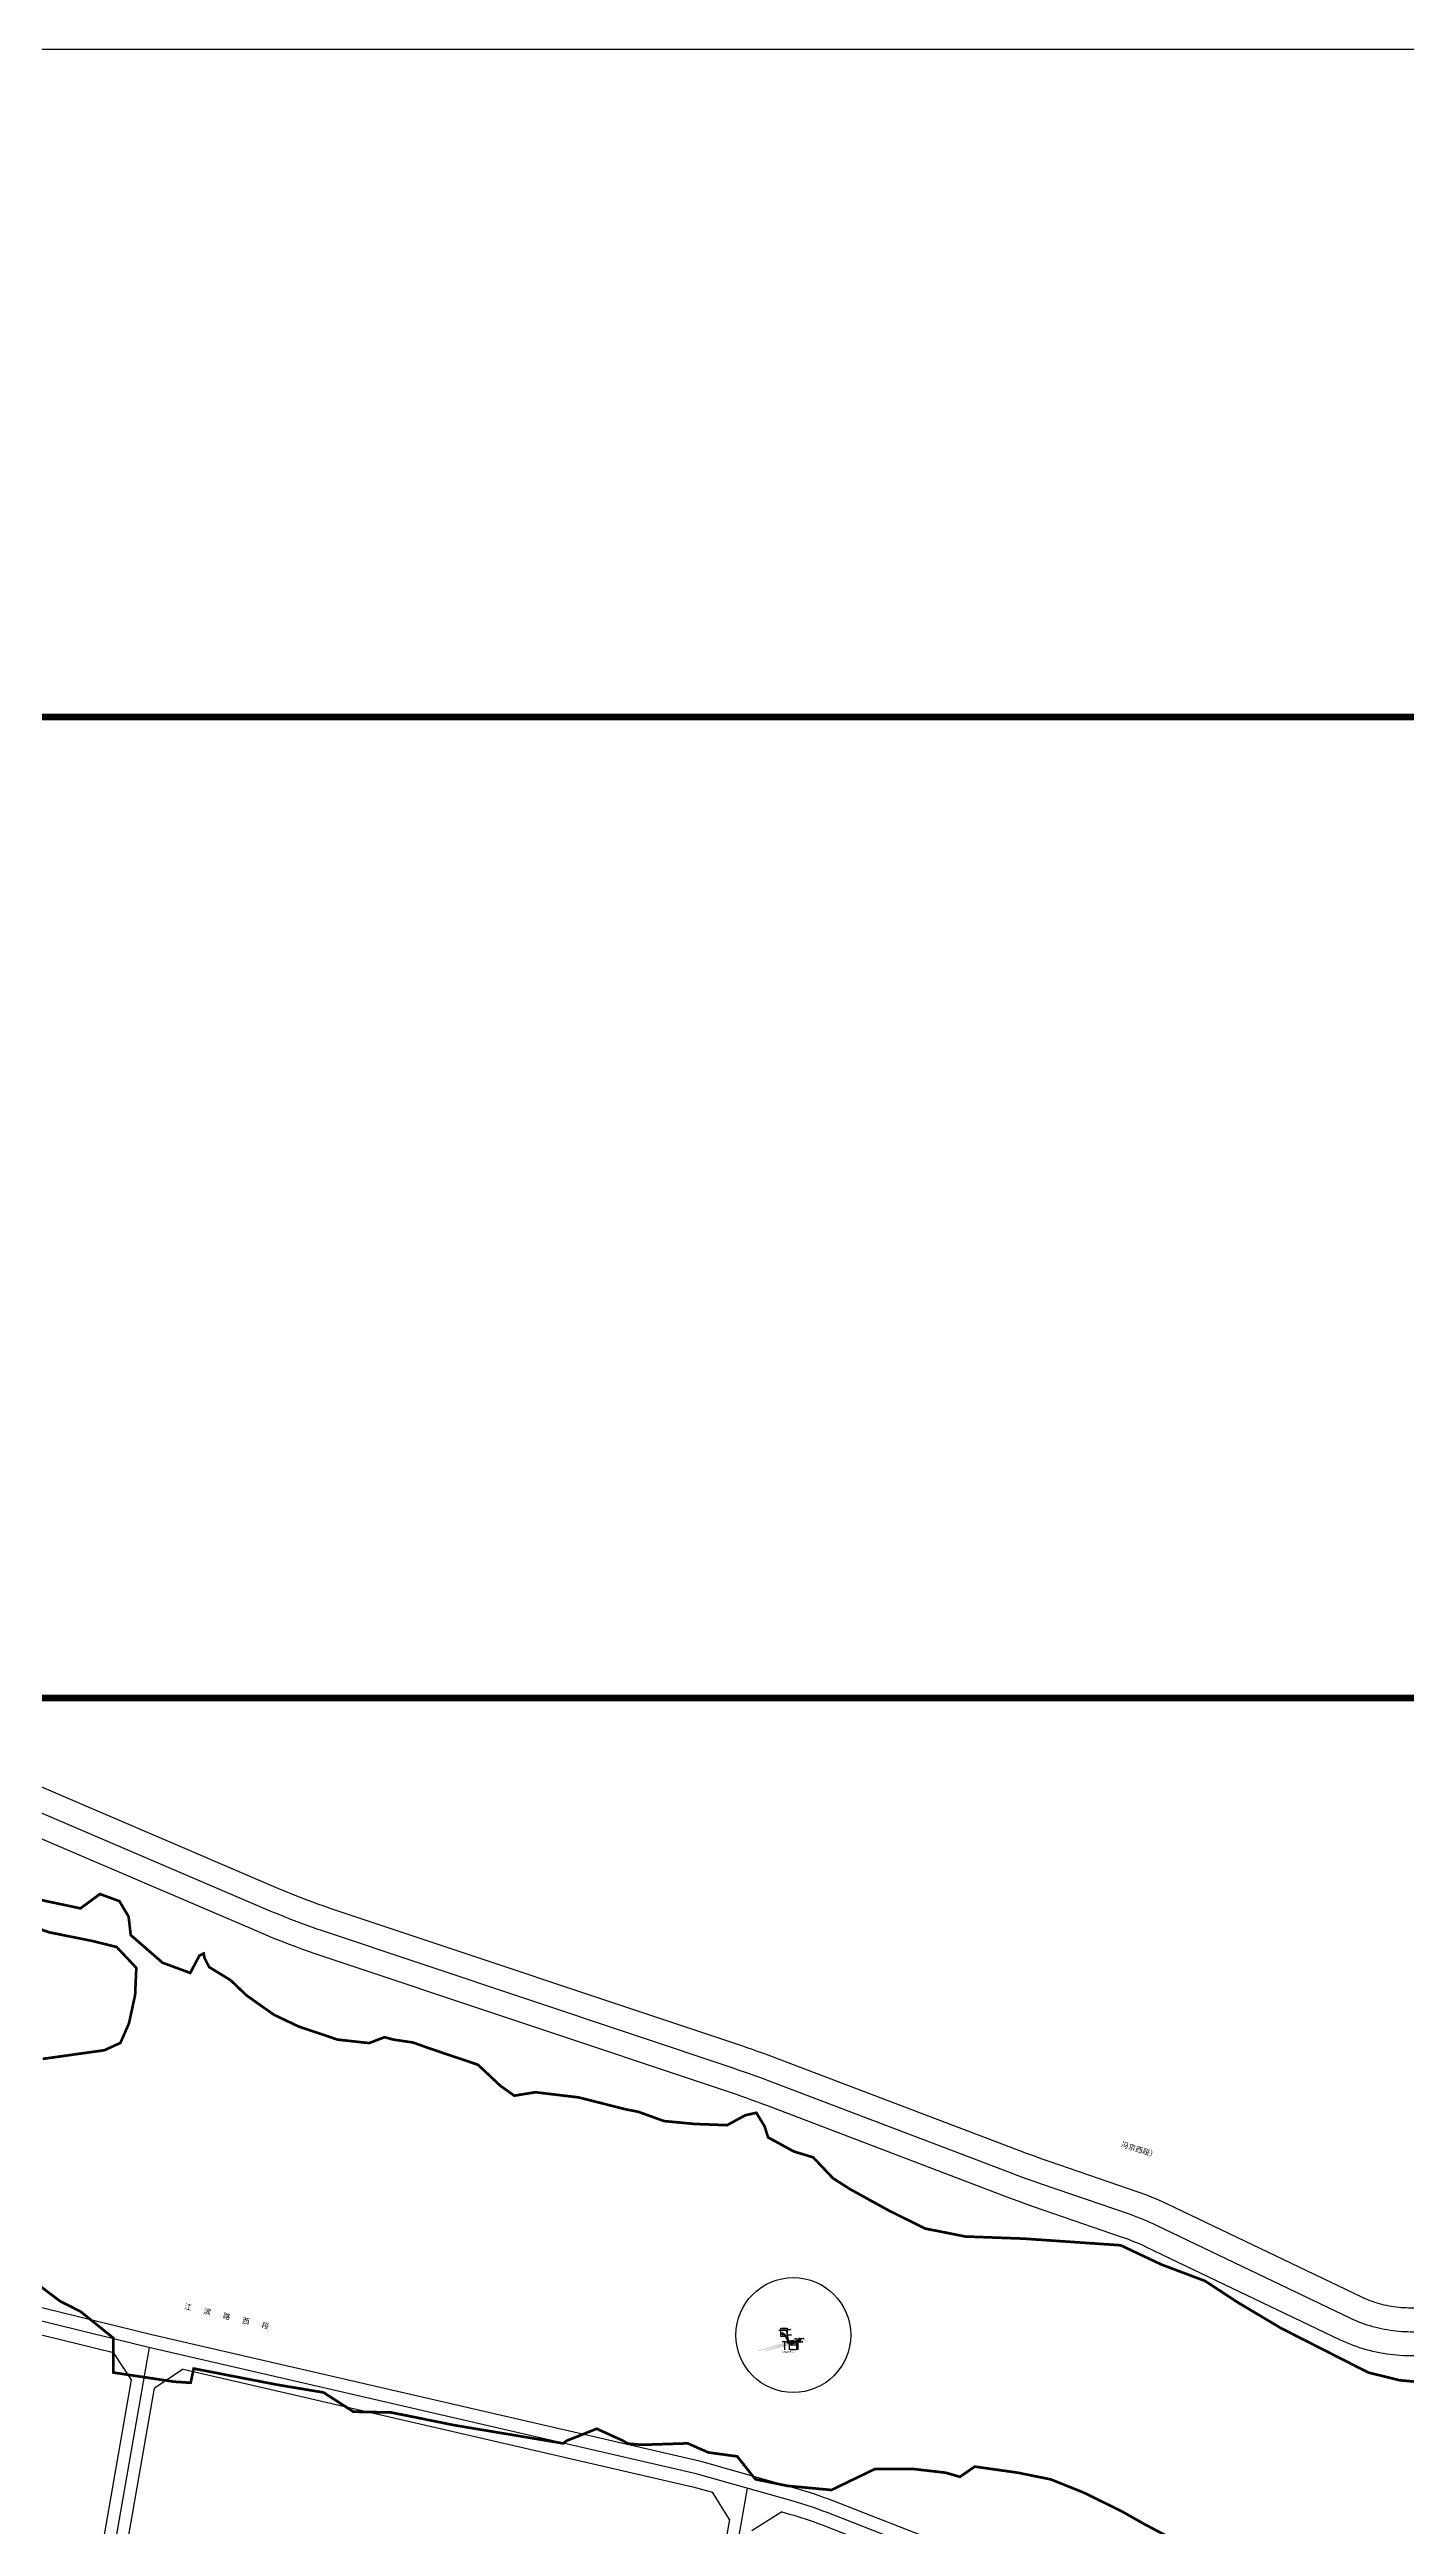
# Model space of a CAD drawing. Extents: x 529262 to 576451, y 2694391 to 2717535.
# Drawn here: x 562546 to 563567, y 2711220 to 2713084 of the extents above; entities that cross this region are included whole.
import ezdxf
from ezdxf import colors
from ezdxf.entities.mleader import LeaderData, LeaderLine
from ezdxf.enums import TextEntityAlignment as Align
from ezdxf.math import Vec2, Vec3
from ezdxf.xclip import XClip

# ---------------------------------------------------------------- set-up
doc = ezdxf.new("R2010")
doc.units = 0
doc.header["$XCLIPFRAME"] = 0
doc.linetypes.add('ACAD_ISO04W100', pattern=[30.5, 24, -3, 0.5, -3])
doc.linetypes.add('CONTINOUS', pattern=[0])
for name, color, linetype in [('-0-管-文', 2, 'CONTINOUS'), ('-0-给-管-线', 1, 'Continuous'), ('A-纵断面井类', 3, 'Continuous'), ('GPSCOMMON', 7, 'Continuous'), ('PP-COM', 7, 'Continuous'), ('PUB_TITLE', 4, 'Continuous'), ('RD-中线', 40, 'Continuous'), ('RD-红线', 7, 'Continuous'), ('RD-路名', 7, 'Continuous'), ('W-标注', 2, 'Continuous'), ('W-给排水平纵隐藏图层', 3, 'Continuous'), ('W材料表文字', 41, 'Continuous'), ('ZD地面线', 30, 'Continuous'), ('文字', 7, 'Continuous'), ('桩号', 7, 'Continuous'), ('河流', 4, 'Continuous'), ('纵断_分栏文字', 7, 'Continuous'), ('纵断_设计线', 1, 'Continuous'), ('给-管-生产', 1, 'Continuous'), ('给-管-细线', 7, 'Continuous'), ('给水纵断主管', 7, 'Continuous')]:
    doc.layers.add(name, color=color, linetype=linetype)
doc.layers.add('-0-管-新建-节点', color=7, linetype='Continuous', lineweight=9)
doc.styles.add('SEMDI', font='smsim.shx', dxfattribs={"width": 0.75, "bigfont": 'smfs.shx'})
doc.styles.add('SM', font='romang.shx', dxfattribs={"width": 0.8, "bigfont": 'hztxt.shx'})
doc.styles.add('SMEDI', font='smsim.shx', dxfattribs={"width": 0.75, "height": 3.5, "bigfont": 'smfs.shx'})
doc.styles.add('黑体', font='simhei.ttf')
doc.dimstyles.new('1：1000', dxfattribs={"dimtxt": 2.5, "dimasz": 0.5, "dimexe": 1, "dimexo": 2, "dimgap": 0.5, "dimtad": 1, "dimdec": 0, "dimdsep": 46, "dimtxsty": 'SM', "dimblk": 'ARCHTICK', "dimcen": 0.1, "dimclrd": 256, "dimclre": 256, "dimclrt": 256, "dimaunit": 1, "dimadec": 0, "dimazin": 0, "dimtfac": 0.666667, "dimtdec": 0, "dimtofl": 0, "dimtmove": 2, "dimatfit": 3, "dimldrblk": 'OBLIQUE', "dimfxl": 2, "dimfxlon": 1, "dimtolj": 1, "dimtzin": 0, "dimlwd": -1, "dimlwe": -1, "dimarcsym": 0})

# ---------------------------------------------------------------- blocks, each defined once
blk = doc.blocks.new('A$C19FD0107')
at = {"layer": 'RD-中线', "color": 8, "linetype": 'Continuous', "flags": 128}
for points in [[(-7169.8, 17021.5), (-7403.3, 16978, -0.166572), (-7472.6, 16985.6), (-7618.9, 17055.6, 0.028698), (-7639.2, 17064), (-7704.7, 17086.5, -0.008019), (-7728.8, 17095.3), (-7905.6, 17162.6, 0.0103), (-7936.7, 17173.7), (-8246.3, 17277.3, -0.020432), (-8284.5, 17291.8), (-8672.3, 17457.8, 0.178017), (-8851.5, 17467.2), (-8908.8, 17449.4, -0.125365), (-9059.2, 17441.8, -0.089276), (-9159.7, 17481.5, 0.27148), (-9422.6, 17488), (-9683.8, 17343.4, -0.201718), (-9915, 17318.4), (-10135.9, 17384.5)], [(-7926.9, 16857.8), (-7983.6, 16535, 0.000335), (-7984.3, 16531.1), (-7992.6, 16483.4, -0.001605), (-7996, 16464.4), (-8013.1, 16369.9)]]:
    blk.add_lwpolyline(points, format="xyb", dxfattribs=at)
at = {"layer": 'RD-中线', "color": 8, "linetype": 'Continuous'}
blk.add_lwpolyline([(-7793.2, 16810.7), (-7866.7, 16839.5, 0.022456), (-7892.2, 16848), (-7965.3, 16868.7), (-8377.1, 16963.8), (-8634, 17026.8, -0.011003)], format="xyb", dxfattribs=at)
at = {"layer": 'RD-中线', "color": 8}
blk.add_lwpolyline([(-8443.3, 16582.9), (-8439.4, 16604.6, 0.001572), (-8438.8, 16607.7), (-8376.7, 16963.7)], format="xyb", dxfattribs=at)
at = {"layer": 'RD-红线', "color": 8, "linetype": 'Continuous', "flags": 128}
for points in [[(-7207.5, 17032.8), (-7407, 16995.7, -0.167296), (-7464.9, 17001.8), (-7611.1, 17071.9, 0.028698), (-7633.3, 17081), (-7698.8, 17103.5, -0.008019), (-7722.4, 17112.1), (-7899.2, 17179.4, 0.0103), (-7930.9, 17190.8), (-8240.6, 17294.3, -0.020432), (-8277.4, 17308.3), (-8665.2, 17474.4, 0.178017), (-8856.8, 17484.3), (-8914.1, 17466.6, -0.125365), (-9055.7, 17459.4, -0.089276), (-9150.2, 17496.8, 0.27148), (-9431.3, 17503.7), (-9692.5, 17359.1, -0.201718), (-9909.9, 17335.7), (-10130.8, 17401.7)], [(-7203.7, 16957.9), (-7231.5, 16991.7), (-7399.7, 16960.4, -0.166011), (-7480.3, 16969.3), (-7626.7, 17039.4, 0.028698), (-7645.1, 17046.9), (-7710.6, 17069.5, -0.008019), (-7735.2, 17078.5), (-7912, 17145.8, 0.0103), (-7942.4, 17156.7), (-8252, 17260.2, -0.020432), (-8291.5, 17275.3), (-8679.3, 17441.3, 0.178017), (-8846.1, 17450), (-8903.5, 17432.2, -0.096592), (-9026.4, 17418.9, -0.096592)]]:
    blk.add_lwpolyline(points, format="xyb", dxfattribs=at)
at = {"layer": 'RD-红线', "color": 8}
for points in [[(-8989.8, 17133.8), (-8913.5, 17116, -0.012006), (-8909.3, 17115), (-8644, 17039.8, 0.01104), (-8631.6, 17036.5), (-8374.8, 16973.5), (-7962.8, 16878.4), (-7889.5, 16857.6, -0.022488), (-7863, 16848.8), (-7789.5, 16820, 0.001675), (-7788.3, 16819.6), (-7438.8, 16686.4, 0.000863), (-7406.6, 16674, -0.049953), (-7369.2, 16655.3), (-7343, 16638.7)], [(-7900.7, 16840), (-7894.9, 16838.4, -0.022423), (-7870.3, 16830.2), (-7814.9, 16808.5)]]:
    blk.add_lwpolyline(points, format="xyb", dxfattribs=at)
for points in [[(-8611.7, 17011), (-8403.6, 16960)], [(-8351.2, 16947.5), (-7967.8, 16859), (-7952.9, 16854.8)]]:
    blk.add_lwpolyline(points, dxfattribs=at)
at = {"layer": 'RD-红线', "color": 8, "linetype": 'Continuous'}
for points in [[(-8390.1, 16939.4), (-8403.6, 16960, 0.394429)], [(-8351.2, 16947.5), (-8372.9, 16933.1, 0.430193)], [(-7940.1, 16834.4), (-7952.9, 16854.8, 0.384695)], [(-7900.7, 16840), (-7923.3, 16825.8, 0.444361)]]:
    blk.add_lwpolyline(points, format="xyb", dxfattribs=at)
at = {"layer": 'RD-红线', "color": 8, "linetype": 'Continuous', "flags": 128}
for points in [[(-8442.6, 16638.7), (-8390.1, 16939.4)], [(-8424.8, 16635.5), (-8372.9, 16933.1)], [(-7940.1, 16834.4), (-7991.1, 16544.4)]]:
    blk.add_lwpolyline(points, dxfattribs=at)
at = {"layer": '河流', "color": 8, "const_width": 2}
for points in [[(-7410.8, 16936.8), (-7435.8, 16939.1), (-7459.4, 16944.9), (-7525.1, 16978.3), (-7557.5, 16997.6), (-7582.2, 17013.8), (-7615.1, 17026.2), (-7645.8, 17040.7), (-7718.9, 17045.7), (-7762.6, 17047.3), (-7793, 17053.3), (-7820.3, 17066.9), (-7849, 17082.7), (-7862.2, 17091.1), (-7877.2, 17106.9), (-7891.7, 17111.3), (-7911.1, 17121.9), (-7913.7, 17130.2), (-7919.9, 17140.4), (-7928.2, 17138.6), (-7941.9, 17131.1), (-7966.1, 17132), (-7989.4, 17134.2), (-8008.8, 17141.2), (-8018.1, 17143), (-8053.6, 17152), (-8086.2, 17155.9), (-8102.1, 17153.3), (-8112.6, 17160.8), (-8129.4, 17176.6), (-8165.9, 17188.9), (-8178.2, 17193.3), (-8192.8, 17195.5), (-8199.8, 17197.3), (-8211.3, 17192.9), (-8235, 17195.5), (-8264.4, 17205.4), (-8282.9, 17214.2), (-8303.6, 17228.8), (-8315.5, 17240.2), (-8331.7, 17250.1), (-8335.3, 17257.3), (-8335.8, 17260.3), (-8339, 17258.8), (-8345.9, 17245.7), (-8366.8, 17253.4), (-8390.7, 17274.2), (-8392.3, 17288.1), (-8399.2, 17299.7), (-8413.9, 17305.1), (-8428.5, 17294.3), (-8475.6, 17304.3)], [(-8500.4, 17293.9), (-8452.2, 17276.3), (-8419.8, 17269.8), (-8401.3, 17265.2), (-8386.5, 17249.5), (-8387.4, 17229.1), (-8392, 17207.8), (-8398.5, 17193), (-8410.6, 17187.5), (-8456.9, 17181)], [(-7607.5, 16820), (-7628.1, 16830.9), (-7644.9, 16840.4), (-7673.7, 16854.6), (-7698.5, 16864.5), (-7723.1, 16869.5), (-7755.6, 16874.1), (-7766.7, 16866.4), (-7777.4, 16869.5), (-7800.7, 16872.2), (-7830.9, 16872.2), (-7863.4, 16856.5), (-7896.4, 16859.6), (-7920.7, 16864.6), (-7934.3, 16881.8), (-7955.9, 16884.7), (-7971.6, 16891.6), (-8006.2, 16890.5), (-8016.6, 16891.4), (-8020.7, 16893.8), (-8040.1, 16902.6), (-8062.5, 16893.6), (-8065.3, 16891.6), (-8146.8, 16905.2), (-8195, 16914.9), (-8218.1, 16915.3), (-8223.3, 16915.5), (-8245.6, 16929.9), (-8281.4, 16935.9), (-8343.3, 16947.9), (-8345.6, 16937.2), (-8357.9, 16938), (-8403.8, 16944.9), (-8403.8, 16970.9), (-8428.4, 16990.8), (-8443.7, 16998.5), (-8472, 17019.9)], [(-7607.5, 16820), (-7628.1, 16830.9), (-7644.9, 16840.4), (-7673.7, 16854.6), (-7698.5, 16864.5), (-7723.1, 16869.5), (-7755.6, 16874.1), (-7766.7, 16866.4), (-7777.4, 16869.5), (-7800.7, 16872.2), (-7830.9, 16872.2), (-7863.4, 16856.5), (-7896.4, 16859.6), (-7920.7, 16864.6), (-7934.3, 16881.8), (-7955.9, 16884.7), (-7971.6, 16891.6), (-8006.2, 16890.5), (-8016.6, 16891.4), (-8020.7, 16893.8), (-8040.1, 16902.6), (-8062.5, 16893.6), (-8065.3, 16891.6), (-8146.8, 16905.2), (-8195, 16914.9), (-8218.1, 16915.3), (-8223.3, 16915.5), (-8245.6, 16929.9), (-8281.4, 16935.9), (-8343.3, 16947.9), (-8345.6, 16937.2), (-8357.9, 16938), (-8403.8, 16944.9), (-8403.8, 16970.9), (-8428.4, 16990.8), (-8443.7, 16998.5), (-8472, 17019.9)]]:
    blk.add_lwpolyline(points, dxfattribs=at)
blk = doc.blocks.new('0100050600')
at = {"layer": '给-管-生产'}
for p, q in [((-270, -63), (-391, 148)), ((118, 325), (68, 413)), ((223, 265), (118, 325)), ((324, 265), (223, 265)), ((81, -265), (-270, -63)), ((324, -265), (81, -265))]:
    blk.add_line(p, q, dxfattribs=at)
at = {"layer": '给-管-细线'}
for p, q in [((68, 413), (-391, 148)), ((118, 325), (-270, -63)), ((223, 265), (81, -265)), ((324, 265), (324, -265))]:
    blk.add_line(p, q, dxfattribs=at)
blk = doc.blocks.new('0800050001662')
at = {"layer": '给-管-生产'}
for p, q in [((0, 265), (1662, 265)), ((0, -265), (1662, -265))]:
    blk.add_line(p, q, dxfattribs=at)
at = {"layer": '给-管-细线'}
for p, q in [((0, 265), (0, -265)), ((1662, 265), (1662, -265))]:
    blk.add_line(p, q, dxfattribs=at)
blk = doc.blocks.new('0800050004852')
at = {"layer": '给-管-生产'}
for p, q in [((0, 265), (4852, 265)), ((0, -265), (4852, -265))]:
    blk.add_line(p, q, dxfattribs=at)
at = {"layer": '给-管-细线'}
for p, q in [((0, 265), (0, -265)), ((4852, 265), (4852, -265))]:
    blk.add_line(p, q, dxfattribs=at)
blk = doc.blocks.new('0801050001367')
at = {"layer": '给-管-生产'}
for p, q in [((0, 265), (1367, 265)), ((0, -265), (1367, -265))]:
    blk.add_line(p, q, dxfattribs=at)
at = {"layer": '给-管-细线'}
blk.add_line((0, 265), (0, -265), dxfattribs=at)
blk.add_ellipse((1367, 132.5), major_axis=(0, -132.5), ratio=0.333333333, dxfattribs=at)
blk.add_ellipse((1367, -132.5), major_axis=(0, 132.5), ratio=0.333333333, start_param=3.141592654, end_param=6.283185307, dxfattribs=at)
blk = doc.blocks.new('0800050000717')
at = {"layer": '给-管-生产'}
for p, q in [((0, 265), (717, 265)), ((0, -265), (717, -265))]:
    blk.add_line(p, q, dxfattribs=at)
at = {"layer": '给-管-细线'}
for p, q in [((0, 265), (0, -265)), ((717, 265), (717, -265))]:
    blk.add_line(p, q, dxfattribs=at)
blk = doc.blocks.new('_None')
blk = doc.blocks.new('_ArchTick')
at = {"color": 0, "linetype": 'ByBlock', "const_width": 0.4}
blk.add_lwpolyline([(-0.5, -0.5), (0.5, 0.5)], dxfattribs=at)
blk = doc.blocks.new('*D130')
at = {"layer": 'Defpoints', "color": 0, "transparency": 16777216}
for p in [(563103.1, 2711359.4), (563103.1, 2711358.4), (563103.8, 2711358.4)]:
    blk.add_point(p, dxfattribs=at)
at = {"layer": 'W-给排水平纵隐藏图层', "transparency": 16777216}
for p, q in [((563103.3, 2711359.4), (563103.9, 2711359.4)), ((563103.3, 2711358.4), (563103.9, 2711358.4)), ((563103.8, 2711359.4), (563103.8, 2711358.4))]:
    blk.add_line(p, q, dxfattribs=at)
at = {"layer": 'W-给排水平纵隐藏图层', "transparency": 16777216, "xscale": 0.1, "yscale": 0.1, "zscale": 0.1}
for p, rotation in [((563103.8, 2711359.4), 90), ((563103.8, 2711358.4), 270)]:
    blk.add_blockref('_ArchTick', p, dxfattribs=dict(at, rotation=rotation))
at = {"layer": 'W-给排水平纵隐藏图层', "transparency": 16777216, "insert": (563103.4, 2711358.9), "char_height": 0.35, "attachment_point": 5, "rotation": 90, "style": 'SEMDI'}
blk.add_mtext('\\A1;＞1.0m', dxfattribs=at)
blk = doc.blocks.new('_OBLIQUE')
at = {"color": 0, "linetype": 'ByBlock'}
blk.add_line((-0.5, -0.5), (0.5, 0.5), dxfattribs=at)
blk = doc.blocks.new('*D131')
at = {"layer": 'Defpoints', "color": 0, "transparency": 16777216}
for p in [(563102.7, 2711356.9), (563102.7, 2711356.2), (563108.2, 2711356.9)]:
    blk.add_point(p, dxfattribs=at)
at = {"layer": 'W-给排水平纵隐藏图层', "transparency": 16777216}
for p, q in [((563102.7, 2711356.7), (563102.7, 2711356.1)), ((563108.2, 2711356.2), (563102.7, 2711356.2)), ((563108.2, 2711356.7), (563108.2, 2711356.1))]:
    blk.add_line(p, q, dxfattribs=at)
at = {"layer": 'W-给排水平纵隐藏图层', "transparency": 16777216, "xscale": 0.1, "yscale": 0.1, "zscale": 0.1, "rotation": 180}
blk.add_blockref('_ArchTick', (563102.7, 2711356.2), dxfattribs=at)
at = {"layer": 'W-给排水平纵隐藏图层', "transparency": 16777216, "xscale": 0.1, "yscale": 0.1, "zscale": 0.1}
blk.add_blockref('_ArchTick', (563108.2, 2711356.2), dxfattribs=at)
at = {"layer": 'W-给排水平纵隐藏图层', "transparency": 16777216, "insert": (563105.1, 2711356.6), "char_height": 0.35, "attachment_point": 5, "style": 'SEMDI'}
blk.add_mtext('\\A1;5.5m', dxfattribs=at)
blk = doc.blocks.new('sdmfef')
at = {"layer": '-0-给-管-线'}
h = blk.add_hatch(dxfattribs=at)
h.set_pattern_fill('AR-CONC', color=8, scale=0.010852, angle=209.3817)
h.set_pattern_definition([(259.381694, (-5819.5028, -2866.4741), (-1.80755654, -0.81924785), [0.206723, -2.2739531]), (204.381694, (-5819.5028, -2866.474), (1.3504538, -1.61895046), [0.1653784, -1.8191688]), (309.83314, (-5819.6534, -2866.5424), (-0.4571028, -2.43819824), [0.1756875, -1.93256437]), (255.565894, (-5819.2323, -2866.9544), (-2.7870965, -1.0457016), [0.3100845, -3.4109296]), (306.01725, (-5819.4646, -2867.0416), (-0.9275238, -3.6035602), [0.2635314, -2.8988492]), (200.565845, (-5819.2323, -2866.9544), (-0.9275238, -3.6035602), [0.2480673, -2.7287408]), (230.381694, (-5819.5401, -2866.9696), (-1.9780975, 0.15979005), [0.206723, -2.2739531]), (175.381694, (-5819.5401, -2866.9696), (0.39624427, -2.0706768), [0.1653784, -1.8191625]), (280.83314, (-5819.705, -2866.9563), (-1.5818532, -1.91088677), [0.1756875, -1.93256104]), (246.881694, (-5819.5028, -2866.4741), (0.420971925, -0.81597666), [0, -1.79711202, 0, -1.84672555, 0, -1.82605325]), (216.881694, (-5819.5028, -2866.4741), (-0.09846263, -1.30303677), [0, -1.0529092, 0, -1.75576742, 0, -0.69596746]), (176.881694, (-5818.9672, -2866.1725), (-1.31261327, -0.6677243), [0, -0.6890767, 0, -2.1499193, 0, -2.85277752]), (166.881694, (-5818.727, -2866.0373), (-1.26530253, -1.02907726), [0, -0.8957997, 0, -1.42776692, 0, -2.0258855])])
edge = h.paths.add_edge_path()
edge.add_line((-575, -151), (-575, -136))
edge.add_line((0, 33), (19, 33))
edge.add_line((0, 0), (0, 33))
edge.add_line((0, 0), (19, 0))
at = {"layer": '-0-管-新建-节点'}
for p, q in [((0, 33), (19, 33)), ((0, 33), (0, 0)), ((19, 0), (0, 0)), ((19, 0), (19, 33))]:
    blk.add_line(p, q, dxfattribs=at)
blk = doc.blocks.new('0800050006528')
at = {"layer": '给-管-生产'}
for p, q in [((0, 265), (6528, 265)), ((0, -265), (6528, -265))]:
    blk.add_line(p, q, dxfattribs=at)
at = {"layer": '给-管-细线'}
for p, q in [((0, 265), (0, -265)), ((6528, 265), (6528, -265))]:
    blk.add_line(p, q, dxfattribs=at)

msp = doc.modelspace()

# ---------------------------------------------------------------- linework, layer by layer
at = {"layer": 'A-纵断面井类', "ltscale": 10}
for p, q in [((563109.913, 2711361.401), (563110.922, 2711361.401)), ((563109.913, 2711361.401), (563109.915, 2711359.571)), ((563110.924, 2711359.571), (563109.915, 2711359.571)), ((563110.013, 2711361.301), (563110.822, 2711361.301)), ((563110.013, 2711361.301), (563110.015, 2711359.671)), ((563110.824, 2711359.671), (563110.015, 2711359.671)), ((563110.822, 2711361.301), (563110.824, 2711359.671)), ((563110.922, 2711359.571), (563110.92, 2711361.396)), ((563110.922, 2711359.574), (563110.921, 2711361.399)), ((563110.922, 2711361.401), (563110.924, 2711359.571))]:
    msp.add_line(p, q, dxfattribs=at)
at = {"layer": 'Defpoints', "color": 1}
msp.add_lwpolyline([(563096.604, 2711368.928), (563101.236, 2711368.928), (563101.236, 2711362.707), (563096.604, 2711362.707)], close=True, dxfattribs=at)
at = {"layer": 'GPSCOMMON'}
for centre, radius in [((563105.897, 2711363.714), 43.233), ((563110.419, 2711360.163), 0.265)]:
    msp.add_circle(centre, radius, dxfattribs=at)
at = {"layer": 'PUB_TITLE', "color": 7}
msp.add_lwpolyline([(561267.748, 2707366.835), (569352.748, 2707366.835), (569352.748, 2713084.085), (561267.748, 2713084.085)], close=True, dxfattribs=at)
at = {"layer": 'PUB_TITLE', "color": 7, "const_width": 5}
for points in [[(568193.3, 2711843.351), (568193.3, 2708691.925), (561392.748, 2708691.925), (561392.748, 2712581.567), (569352.748, 2712581.567)], [(568193.3, 2711843.351), (561392.748, 2711843.351)]]:
    msp.add_lwpolyline(points, dxfattribs=at)
at = {"layer": 'W-标注'}
for points in [[(563098.958, 2711364.493), (563098.282, 2711365.263), (563096.583, 2711365.263)], [(563099.208, 2711363.817), (563097.389, 2711363.817)], [(563097.47, 2711367.682), (563099.288, 2711367.682)], [(563097.47, 2711367.682), (563097.764, 2711367.387), (563098.059, 2711367.682)], [(563102.33, 2711358.04), (563101.139, 2711358.617), (563097.481, 2711358.617)], [(563099.208, 2711363.817), (563098.913, 2711364.112), (563098.618, 2711363.817)], [(563100.5, 2711367.372), (563101.691, 2711367.949), (563104.057, 2711367.949)], [(563101.037, 2711363.226), (563102.228, 2711363.803), (563104.594, 2711363.803)], [(563103.099, 2711357.603), (563101.28, 2711357.603)], [(563103.099, 2711357.603), (563102.804, 2711357.898), (563102.509, 2711357.603)], [(563106.034, 2711358.112), (563105.523, 2711357.042), (563103.824, 2711357.042)], [(563104.469, 2711359.723), (563106.288, 2711359.723)], [(563104.469, 2711359.723), (563104.764, 2711359.428), (563105.059, 2711359.723)], [(563109.208, 2711360.309), (563108.392, 2711360.912), (563106.693, 2711360.912)], [(563108.277, 2711358.04), (563109.468, 2711358.617), (563113.126, 2711358.617)], [(563109.407, 2711359.603), (563109.702, 2711359.898), (563109.997, 2711359.603)], [(563109.407, 2711359.603), (563111.226, 2711359.603)]]:
    msp.add_lwpolyline(points, dxfattribs=at)
at = {"layer": 'ZD地面线', "color": 5, "linetype": 'Continuous'}
for p, q in [((563102.322, 2711359.388), (563107.001, 2711359.428)), ((563107.001, 2711359.428), (563111.449, 2711359.428))]:
    msp.add_line(p, q, dxfattribs=at)
for points in [[(563105.281, 2711359.26), (563106.172, 2711359.26)], [(563105.498, 2711359.059), (563105.958, 2711359.059)]]:
    msp.add_lwpolyline(points, dxfattribs=at)
at = {"layer": '桩号', "color": 1}
msp.add_line((563107.826, 2711352.609), (563103.474, 2711352.609), dxfattribs=at)
at = {"layer": '桩号'}
msp.add_line((563107.826, 2711352.499), (563103.474, 2711352.499), dxfattribs=at)
at = {"layer": '纵断_设计线'}
for p, q in [((563094.96, 2711367.371), (563100.592, 2711367.385)), ((563100.592, 2711367.385), (563102.322, 2711359.388)), ((563109.976, 2711361.401), (563110.376, 2711361.402))]:
    msp.add_line(p, q, dxfattribs=at)
at = {"layer": '给水纵断主管', "color": 8, "linetype": 'ACAD_ISO04W100', "ltscale": 0.7}
for p, q in [((563099.136, 2711364.377), (563097.297, 2711364.377)), ((563099.136, 2711364.377), (563099.029, 2711364.377)), ((563099.136, 2711364.377), (563102.723, 2711358.163)), ((563099.136, 2711359), (563099.136, 2711352.584)), ((563102.723, 2711359.001), (563102.723, 2711352.585)), ((563102.723, 2711358.163), (563108.223, 2711358.163)), ((563108.223, 2711358.163), (563109.378, 2711360.163)), ((563108.223, 2711359), (563108.223, 2711352.584)), ((563109.378, 2711360.163), (563111.8, 2711360.163)), ((563109.378, 2711359), (563109.378, 2711352.584))]:
    msp.add_line(p, q, dxfattribs=at)

# ---------------------------------------------------------------- block references
at = {"layer": '-0-管-文', "xscale": 0.0400000000372529, "yscale": 0.0400000000372529, "zscale": 0.0400000000372529}
for p in [(563102.325, 2711357.55), (563107.825, 2711357.55)]:
    msp.add_blockref('sdmfef', p, dxfattribs=at)
for name, p, xscale, yscale, zscale, rotation in [('0801050001367', (563098.812, 2711364.377), 0.0009999999999998899, 0.0009999999999998899, 0.0009999999999998899, 179.9999999804841), ('0100050600', (563099.136, 2711364.377), 0.0009999999310821295, 0.0009999999310821295, 0.0009999999310821295, 180), ('0800050006528', (563099.298, 2711364.097), 0.001, 0.001, 0.001, 300.0000000055605), ('0800050001662', (563108.385, 2711358.444), 0.000999999999999989, 0.000999999999999989, 0.000999999999999989, 59.99999999519953), ('0100050600', (563109.378, 2711360.163), -0.0009999999310821295, 0.001000000163912773, 0.001, 180)]:
    msp.add_blockref(name, p, dxfattribs=dict(xscale=xscale, yscale=yscale, zscale=zscale, rotation=rotation))
at = {"zscale": 0.001}
for name, p, xscale, yscale in [('0100050600', (563102.723, 2711358.163), 0.001, 0.001), ('0800050004852', (563103.047, 2711358.163), 0.001, 0.001), ('0100050600', (563108.223, 2711358.163), -0.0009999999310821295, 0.001000000163912773), ('0800050000717', (563109.702, 2711360.163), 0.001, 0.001)]:
    msp.add_blockref(name, p, dxfattribs=dict(at, xscale=xscale, yscale=yscale))
at = {"layer": 'PP-COM'}
ref = msp.add_blockref('A$C19FD0107', (570997.993, 2694390.603), dxfattribs=at)
XClip(ref).set_block_clipping_path([(-9366.4383134884, 14428.6043910822), (-3328.4480743363, 17452.7484863754)])

# ---------------------------------------------------------------- texts
at = {"layer": 'RD-路名', "color": 7, "linetype": 'Continuous', "style": '黑体'}
msp.add_text('冯京西段）', height=4, rotation=341.922559, dxfattribs=at).set_placement((563366.179, 2711503.343), align=Align.MIDDLE)
at = {"layer": 'RD-路名', "color": 7, "style": '黑体'}
msp.add_text('江   滨   路   西   段', height=4, rotation=346.360828, dxfattribs=at).set_placement((562679.502, 2711377.926), align=Align.MIDDLE)
at = {"layer": 'W-标注', "style": 'SMEDI', "width": 0.75}
for s, p in [('管底标高133.816（133.867）', (563095.689, 2711363.308)), ('60°弯头', (563096.872, 2711365.337)), ('地面标高 136.882(136.900)', (563097.326, 2711367.842)), ('设支墩，详见10S505，页90', (563097.77, 2711358.206)), ('60°弯头', (563097.77, 2711358.692)), ('说明：', (563097.9, 2711351.783)), ('2、由于缺乏现状管道资料及定位，具体接入标高及位置以现场实际为准，', (563097.9, 2711350.752)), ('1、括号内数值为W02污水支管线路数值。', (563097.9, 2711351.252)), ('管底标高 127.400', (563100.97, 2711357.094)), ('拆除恢复桥梁栏杆', (563101.98, 2711368.023)), ('拆除恢复桥梁块石', (563102.517, 2711363.878)), ('砼满包基础', (563104.113, 2711357.116)), ('河床底标高 129.000（以实测为准）', (563104.326, 2711359.883)), ('60°弯头', (563106.982, 2711360.987)), ('管底标高 129.400（以接入现状管道标高为准）', (563109.237, 2711359.094)), ('设支墩，详见10S505，页90', (563109.757, 2711358.206)), ('60°弯头', (563109.757, 2711358.692)), ('钢管弯头根据现场情况加工定制。', (563097.9, 2711350.252))]:
    msp.add_text(s, height=0.35, dxfattribs=at).set_placement(p)
at = {"layer": 'W材料表文字', "style": 'SMEDI', "width": 0.75}
msp.add_text('DN500钢管', height=0.35, rotation=359.86162, dxfattribs=at).set_placement((563104.823, 2711358.479))
at = {"layer": '文字', "style": 'SMEDI', "width": 0.75}
msp.add_text('倒虹节点剖面详图 ', height=0.7, dxfattribs=at).set_placement((563103.423, 2711352.699))
at = {"layer": '纵断_分栏文字', "style": 'SMEDI', "width": 0.8}
for s, p in [('W01K0+778.2', (563098.905, 2711355.157)), ('（W02K0+923）', (563099.336, 2711355.157)), ('W01K0+781.2', (563102.492, 2711355.158)), ('（W02K0+929）', (563102.923, 2711355.158)), ('W01K0+786.7', (563107.993, 2711355.157)), ('（W02K0+934.5）', (563108.423, 2711355.157)), ('W01K0+786.7', (563109.148, 2711355.157)), ('（W02K0+937）', (563109.578, 2711355.157))]:
    msp.add_text(s, height=0.35, rotation=90, dxfattribs=at).set_placement(p, align=Align.MIDDLE_CENTER)

# ---------------------------------------------------------------- dimensions: what is measured, and where the dimension line sits
at = {"layer": 'W-给排水平纵隐藏图层'}
dim = msp.add_linear_dim(base=(563102.723, 2711356.211), p1=(563108.223, 2711356.925), p2=(563102.723, 2711356.925), angle=180, dimstyle='1：1000', override={"dimscale": 0.1, "dimtxt": 3.5, "dimasz": 1, "dimdec": 1, "dimlfac": 1, "dimzin": 0, "dimpost": 'm', "dimtxsty": 'SEMDI', "dimfxl": 5, "dimarcsym": 1}, dxfattribs=at)
dim.commit()
dim.dimension.update_dxf_attribs({"geometry": '*D131', "text_midpoint": (563105.091, 2711356.643), "dimtype": 161})
dim = msp.add_linear_dim(base=(563103.82, 2711358.428), p1=(563103.106, 2711359.428), p2=(563103.106, 2711358.428), angle=270, text='＞<>', dimstyle='1：1000', override={"dimscale": 0.1, "dimtxt": 3.5, "dimasz": 1, "dimdec": 1, "dimlfac": 1, "dimzin": 0, "dimpost": 'm', "dimtxsty": 'SEMDI', "dimfxl": 5, "dimarcsym": 1}, dxfattribs=at)
dim.commit()
dim.dimension.update_dxf_attribs({"geometry": '*D130', "text_midpoint": (563103.389, 2711358.932), "dimtype": 161})

# ---------------------------------------------------------------- leaders
at = {"layer": '-0-管-文'}
ml = msp.add_multileader_mtext('Standard', dxfattribs=at)
ml.set_content('污水检查井井', color=256, style='SMEDI')
ml.set_leader_properties()
ml.set_arrow_properties(name='NONE')
ml.build(insert=Vec2(0, 0))
ml.multileader.update_dxf_attribs({"text_left_attachment_type": 5, "text_right_attachment_type": 5, "arrow_head_size": 0.4})
ctx = ml.context
ctx.base_point, ctx.char_height, ctx.arrow_head_size, ctx.landing_gap_size, ctx.plane_origin = Vec3(563111.717, 2711361.236), 0.35, 0.4, 0.2, Vec3(563108.052, 2711360.435)
ctx.left_attachment, ctx.right_attachment = 5, 5
notes = []
notes.append((ctx, [(0, (1, 1, 0), (563111.601, 2711361.236), (1, 0), 0.116, [(0, [(563110.826, 2711360.614)], 0, [])])]))
ctx.mtext.insert, ctx.mtext.flow_direction = Vec3(563111.917, 2711361.656), 5
for ctx, leaders in notes:
    for number, flags, end, landing, length, lines in leaders:
        leader = LeaderData()
        leader.index, (leader.has_last_leader_line, leader.has_dogleg_vector, leader.attachment_direction) = number, flags
        leader.last_leader_point, leader.dogleg_vector, leader.dogleg_length = Vec3(end), Vec3(landing), length
        for number, points, colour, breaks in lines:
            line = LeaderLine()
            line.index, line.vertices, line.color, line.breaks = number, Vec3.list(points), colors.encode_raw_color(colour), breaks
            leader.lines.append(line)
        ctx.leaders.append(leader)

doc.saveas('drawing.dxf')
